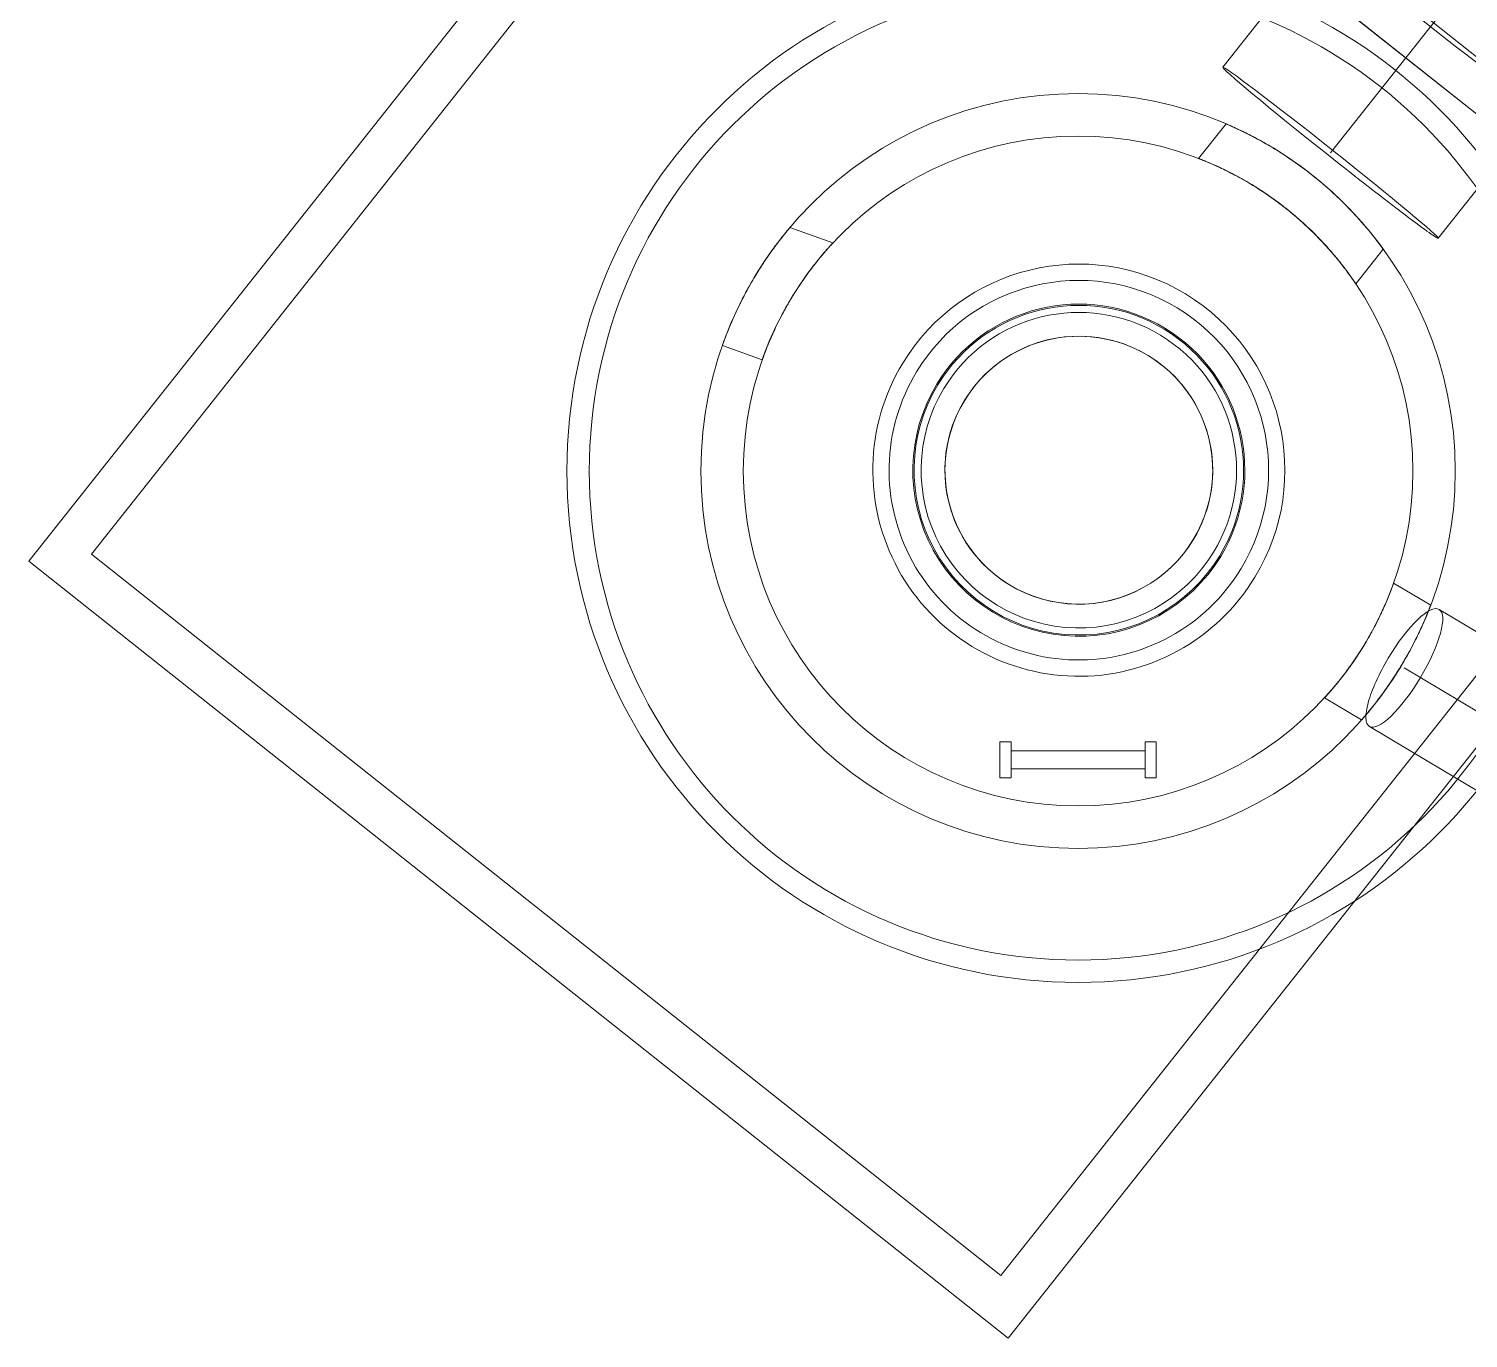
# Model space of a CAD drawing. Header units: metres. Extents: x 1753726 to 1755216, y 5920592 to 5921703.
# Drawn here: x 1754885.923 to 1754889.148, y 5921316.428 to 5921319.36 of the extents above; entities that cross this region are included whole.
import ezdxf

# ---------------------------------------------------------------- set-up
doc = ezdxf.new("R2010")
doc.units = ezdxf.units.M
doc.linetypes.add('CENTER', pattern=[50.8, 31.75, -6.35, 6.35, -6.35])
doc.linetypes.add('HIDDEN2', pattern=[4.7625, 3.175, -1.5875])
for name, color, linetype, lineweight in [('A-FLOR-____-OTLN', 9, 'Continuous', 9), ('A-GENM-____-OTLN', 4, 'Continuous', 9), ('A-WALL-____-OTLN', 2, 'Continuous', 9), ('P-PIPE-____-CNTR', 1, 'CENTER', 9), ('P-PIPE-____-OTLN', 6, 'HIDDEN2', 18), ('S-FNDN-____-OTLN', 7, 'Continuous', 9)]:
    doc.layers.add(name, color=color, linetype=linetype, lineweight=lineweight)

# ---------------------------------------------------------------- blocks, each defined once
blk = doc.blocks.new('308492-ARUP-TUTB-MOD-0001_rvt-1-X-ARUP-GL-HERNE_BAY_ALIGNMENT')
at = {"layer": 'P-PIPE-____-CNTR'}
for p, q in [((1754890.4032, 5921321.055), (1754888.8392, 5921319.0825)), ((1754890.4032, 5921321.055), (1754888.8392, 5921319.0825)), ((1754889.7147, 5921317.5055), (1754889.0047, 5921317.9289)), ((1754889.7147, 5921317.5055), (1754889.0047, 5921317.9289))]:
    blk.add_line(p, q, dxfattribs=at)
at = {"layer": 'P-PIPE-____-OTLN'}
for p, q in [((1754890.1619, 5921321.2464), (1754888.5979, 5921319.2739)), ((1754889.0805, 5921318.8911), (1754890.6445, 5921320.8636)), ((1754889.7928, 5921317.6365), (1754889.0828, 5921318.0599)), ((1754888.9266, 5921317.7979), (1754889.6366, 5921317.3746))]:
    blk.add_line(p, q, dxfattribs=at)
for centre, major_axis, ratio, start_param, end_param in [((1754888.8392, 5921319.0825), (-0.2413, 0.1914), 0.023828, 0, 1.570796), ((1754888.8392, 5921319.0825), (-0.2413, 0.1914), 0.023828, 4.712389, 6.283185), ((1754888.8392, 5921319.0825), (-0.2413, 0.1914), 0.023828, 3.141593, 4.712389), ((1754888.8392, 5921319.0825), (-0.2413, 0.1914), 0.023828, 1.570796, 3.141593), ((1754889.0047, 5921317.9289), (0.0781, 0.131), 0.275634, 0, 1.570796), ((1754889.0047, 5921317.9289), (0.0781, 0.131), 0.275634, 4.712389, 6.283185), ((1754889.0047, 5921317.9289), (0.0781, 0.131), 0.275634, 1.570796, 3.141593), ((1754889.0047, 5921317.9289), (0.0781, 0.131), 0.275634, 3.141593, 4.712389)]:
    blk.add_ellipse(centre, major_axis=major_axis, ratio=ratio, start_param=start_param, end_param=end_param, dxfattribs=at)
blk = doc.blocks.new('308492-ARUP-STTW-MOD-0400_rvt-1-X-ARUP-GL-HERNE_BAY_ALIGNMENT')
at = {"layer": 'S-FNDN-____-OTLN'}
blk.add_arc((1754891.7967, 5921322.8124), 4.4, 182.0027, 2.0027, dxfattribs=at)
blk.add_arc((1754891.7967, 5921322.8124), 4.4, 182.0027, 2.0027, dxfattribs=at)
blk = doc.blocks.new('Generic Model - Access Cover - WSL - Floor Base - Inspector Riser 2-4531329-X-ARUP-GL-HERNE_BAY_ALIGNMENT')
at = {"layer": 'A-GENM-____-OTLN'}
for radius, start, end in [(0.4615, 0, 180), (0.4615, 0, 180), (0.425, 0, 180), (0.425, 0, 180), (0.3719, 0, 180), (0.3691, 0, 180), (0.3533, 0, 180), (0.3533, 0, 180), (0.3533, 0, 180), (0.3, 0, 180), (0.3, 0, 180), (0.4615, 180, 0), (0.4615, 180, 0), (0.425, 180, 0), (0.425, 180, 0), (0.3719, 180, 0), (0.3691, 180, 0), (0.3533, 180, 0), (0.3533, 180, 0), (0.3533, 180, 0), (0.3, 180, 0), (0.3, 180, 0)]:
    blk.add_arc((0, 0), radius, start, end, dxfattribs=at)
blk = doc.blocks.new('Arup_Vertical Circulation_Cat Ladder_with Cage_AU - Generic-4570079-X-ARUP-GL-HERNE_BAY_ALIGNMENT')
at = {"layer": 'A-GENM-____-OTLN'}
for p, q in [((-0.175, -0.19), (-0.175, -0.11)), ((-0.175, -0.11), (-0.15, -0.11)), ((-0.15, -0.11), (-0.175, -0.11)), ((-0.175, -0.11), (-0.175, -0.19)), ((-0.15, -0.11), (-0.15, -0.19)), ((-0.15, -0.19), (-0.15, -0.11)), ((0.15, -0.11), (0.175, -0.11)), ((0.15, -0.19), (0.15, -0.11)), ((0.15, -0.11), (0.15, -0.19)), ((0.175, -0.11), (0.15, -0.11)), ((0.175, -0.11), (0.175, -0.19)), ((0.175, -0.19), (0.175, -0.11)), ((0.15, -0.13), (-0.15, -0.13)), ((-0.15, -0.13), (-0.15, -0.15)), ((0.15, -0.13), (-0.15, -0.13)), ((-0.15, -0.13), (-0.15, -0.15)), ((0.15, -0.13), (-0.15, -0.13)), ((-0.15, -0.13), (-0.15, -0.15)), ((0.15, -0.13), (-0.15, -0.13)), ((-0.15, -0.13), (-0.15, -0.15)), ((0.15, -0.13), (-0.15, -0.13)), ((-0.15, -0.13), (-0.15, -0.15)), ((-0.15, -0.15), (-0.15, -0.17)), ((-0.15, -0.15), (-0.15, -0.17)), ((-0.15, -0.15), (-0.15, -0.17)), ((-0.15, -0.15), (-0.15, -0.17)), ((-0.15, -0.15), (-0.15, -0.17)), ((0.15, -0.15), (0.15, -0.13)), ((0.15, -0.15), (0.15, -0.13)), ((0.15, -0.15), (0.15, -0.13)), ((0.15, -0.15), (0.15, -0.13)), ((0.15, -0.15), (0.15, -0.13)), ((0.15, -0.17), (0.15, -0.15)), ((0.15, -0.17), (0.15, -0.15)), ((0.15, -0.17), (0.15, -0.15)), ((0.15, -0.17), (0.15, -0.15)), ((0.15, -0.17), (0.15, -0.15)), ((-0.15, -0.19), (-0.175, -0.19)), ((-0.175, -0.19), (-0.15, -0.19)), ((-0.15, -0.17), (0.15, -0.17)), ((-0.15, -0.17), (0.15, -0.17)), ((-0.15, -0.17), (0.15, -0.17)), ((-0.15, -0.17), (0.15, -0.17)), ((-0.15, -0.17), (0.15, -0.17)), ((0.175, -0.19), (0.15, -0.19)), ((0.15, -0.19), (0.175, -0.19))]:
    blk.add_line(p, q, dxfattribs=at)
blk = doc.blocks.new('308492-ARUP-STPW-MOD-1800_rvt-1-X-ARUP-GL-HERNE_BAY_ALIGNMENT')
at = {"layer": 'A-FLOR-____-OTLN'}
for radius, start, end in [(1.145, 0, 180), (1.145, 0, 180), (0.845, 0, 180), (0.845, 0, 180), (1.145, 180, 0), (1.145, 180, 0), (0.845, 180, 0), (0.845, 180, 0)]:
    blk.add_arc((1754888.2739, 5921318.3698), radius, start, end, dxfattribs=at)
for major_axis, start_param, end_param in [((0.3, 0), 1.025548, 4.16714), ((0.134, 0.2684), 6.200814, 9.342407), ((0.0247, 0.299), 2.678715, 5.820308), ((-0.2531, 0.161), 1.592173, 4.733766)]:
    blk.add_ellipse((1754888.2755, 5921318.3716), major_axis=major_axis, ratio=1, start_param=start_param, end_param=end_param, dxfattribs=at)
at = {"layer": 'A-WALL-____-OTLN'}
for p, q in [((1754888.6053, 5921319.1471), (1754888.5438, 5921319.0696)), ((1754887.7248, 5921318.8806), (1754887.6284, 5921318.915)), ((1754888.8957, 5921318.7892), (1754888.9573, 5921318.8668)), ((1754887.477, 5921318.6506), (1754887.5664, 5921318.6186)), ((1754889.0638, 5921318.0695), (1754888.9808, 5921318.119)), ((1754888.826, 5921317.8621), (1754888.9091, 5921317.8125))]:
    blk.add_line(p, q, dxfattribs=at)
for radius, start, end in [(1.095, 0, 180), (1.095, 0, 180), (0.845, 0, 180), (0.845, 0, 180), (0.845, 0, 180), (0.845, 0, 180), (0.75, 0, 180), (0.75, 0, 180), (1.095, 180, 0), (1.095, 180, 0), (0.845, 180, 0), (0.845, 180, 0), (0.845, 180, 0), (0.845, 180, 0), (0.75, 180, 0), (0.75, 180, 0)]:
    blk.add_arc((1754888.2739, 5921318.3698), radius, start, end, dxfattribs=at)
for points, knots in [([(1754888.9573, 5921318.8668), (1754888.9573, 5921318.8668), (1754888.9568, 5921318.8676), (1754888.9542, 5921318.8711), (1754888.9497, 5921318.8772), (1754888.9412, 5921318.8883), (1754888.9261, 5921318.9075), (1754888.901, 5921318.9368), (1754888.8695, 5921318.9699), (1754888.8326, 5921319.0045), (1754888.7919, 5921319.0381), (1754888.7444, 5921319.0726), (1754888.6931, 5921319.1043), (1754888.6536, 5921319.1249), (1754888.6296, 5921319.1364), (1754888.616, 5921319.1425), (1754888.6075, 5921319.1462), (1754888.6054, 5921319.1471), (1754888.6053, 5921319.1471)], [0.0030786, 0.0030786, 0.0030786, 0.0030786, 0.037037, 0.0740741, 0.1111111, 0.1481481, 0.2222222, 0.2962963, 0.3703704, 0.4444444, 0.5185185, 0.5925926, 0.6944444, 0.7962963, 0.8472222, 0.8981481, 0.9490741, 1, 1, 1, 1]), ([(1754888.6053, 5921319.1471), (1754888.6053, 5921319.1471), (1754888.6061, 5921319.1468), (1754888.6102, 5921319.145), (1754888.6171, 5921319.142), (1754888.6299, 5921319.1362), (1754888.6518, 5921319.1258), (1754888.6859, 5921319.108), (1754888.7252, 5921319.0848), (1754888.7672, 5921319.0565), (1754888.8093, 5921319.0243), (1754888.8536, 5921318.9856), (1754888.896, 5921318.9428), (1754888.9249, 5921318.9089), (1754888.9414, 5921318.8881), (1754888.9504, 5921318.8763), (1754888.9559, 5921318.8687), (1754888.9572, 5921318.8669), (1754888.9573, 5921318.8668)], [0.0030716, 0.0030716, 0.0030716, 0.0030716, 0.037037, 0.0740741, 0.1111111, 0.1481481, 0.2222222, 0.2962963, 0.3703704, 0.4444444, 0.5185185, 0.5925926, 0.6944444, 0.7962963, 0.8472222, 0.8981481, 0.9490741, 1, 1, 1, 1]), ([(1754888.5438, 5921319.0696), (1754888.5439, 5921319.0695), (1754888.545, 5921319.0691), (1754888.5498, 5921319.0672), (1754888.5573, 5921319.0642), (1754888.571, 5921319.0585), (1754888.5941, 5921319.0483), (1754888.6293, 5921319.0307), (1754888.6694, 5921319.0077), (1754888.7118, 5921318.9795), (1754888.7536, 5921318.9471), (1754888.7974, 5921318.9081), (1754888.8385, 5921318.8647), (1754888.8661, 5921318.8304), (1754888.8816, 5921318.8095), (1754888.8899, 5921318.7977), (1754888.8947, 5921318.7907), (1754888.8957, 5921318.7892), (1754888.8957, 5921318.7892)], [0, 0, 0, 0, 0.037037, 0.0740741, 0.1111111, 0.1481481, 0.2222222, 0.2962963, 0.3703704, 0.4444444, 0.5185185, 0.5925926, 0.6944444, 0.7962963, 0.8472222, 0.8981481, 0.9490741, 0.9969251, 0.9969251, 0.9969251, 0.9969251]), ([(1754888.8957, 5921318.7892), (1754888.8957, 5921318.7892), (1754888.895, 5921318.7903), (1754888.8921, 5921318.7945), (1754888.8875, 5921318.8012), (1754888.8789, 5921318.8132), (1754888.8638, 5921318.8334), (1754888.8389, 5921318.8637), (1754888.8075, 5921318.8976), (1754888.7705, 5921318.9327), (1754888.7294, 5921318.9664), (1754888.6815, 5921319.0004), (1754888.63, 5921319.0308), (1754888.5905, 5921319.0499), (1754888.5667, 5921319.0603), (1754888.5535, 5921319.0658), (1754888.5455, 5921319.0689), (1754888.5438, 5921319.0696), (1754888.5438, 5921319.0696)], [0, 0, 0, 0, 0.037037, 0.0740741, 0.1111111, 0.1481481, 0.2222222, 0.2962963, 0.3703704, 0.4444444, 0.5185185, 0.5925926, 0.6944444, 0.7962963, 0.8472222, 0.8981481, 0.9490741, 0.9969334, 0.9969334, 0.9969334, 0.9969334]), ([(1754887.4783, 5921318.6544), (1754887.4778, 5921318.6528), (1754887.477, 5921318.6506), (1754887.4769, 5921318.6503), (1754887.4778, 5921318.6529), (1754887.4804, 5921318.6602), (1754887.4864, 5921318.6763), (1754887.498, 5921318.7049), (1754887.514, 5921318.74), (1754887.5338, 5921318.7783), (1754887.5559, 5921318.816), (1754887.5766, 5921318.8474), (1754887.5941, 5921318.8718), (1754887.608, 5921318.89), (1754887.6172, 5921318.9015), (1754887.6227, 5921318.9082), (1754887.6247, 5921318.9107), (1754887.6256, 5921318.9117)], [0, 0, 0, 0, 0.045455, 0.090909, 0.136364, 0.181818, 0.272727, 0.363636, 0.454545, 0.545455, 0.636364, 0.727273, 0.795455, 0.863636, 0.931818, 0.965909, 1, 1, 1, 1]), ([(1754887.6256, 5921318.9117), (1754887.6267, 5921318.9131), (1754887.6283, 5921318.9149), (1754887.6286, 5921318.9153), (1754887.6267, 5921318.9131), (1754887.6215, 5921318.9068), (1754887.6102, 5921318.8929), (1754887.591, 5921318.8679), (1754887.5689, 5921318.8362), (1754887.5463, 5921318.8001), (1754887.5251, 5921318.762), (1754887.5085, 5921318.7282), (1754887.4963, 5921318.7006), (1754887.4877, 5921318.6796), (1754887.4826, 5921318.6662), (1754887.4798, 5921318.6585), (1754887.4787, 5921318.6556), (1754887.4783, 5921318.6544)], [0, 0, 0, 0, 0.045455, 0.090909, 0.136364, 0.181818, 0.272727, 0.363636, 0.454545, 0.545455, 0.636364, 0.727273, 0.795455, 0.863636, 0.931818, 0.965909, 1, 1, 1, 1]), ([(1754887.7218, 5921318.8773), (1754887.7205, 5921318.876), (1754887.7174, 5921318.8726), (1754887.7108, 5921318.8652), (1754887.7026, 5921318.8558), (1754887.69, 5921318.8406), (1754887.6717, 5921318.8173), (1754887.6481, 5921318.7838), (1754887.6249, 5921318.7465), (1754887.6043, 5921318.7085), (1754887.5878, 5921318.6733), (1754887.5769, 5921318.6469), (1754887.5704, 5921318.6298), (1754887.567, 5921318.6203), (1754887.5662, 5921318.618), (1754887.5667, 5921318.6194), (1754887.5673, 5921318.6212), (1754887.5678, 5921318.6224)], [0, 0, 0, 0, 0.045455, 0.090909, 0.136364, 0.181818, 0.272727, 0.363636, 0.454545, 0.545455, 0.636364, 0.727273, 0.795455, 0.863636, 0.931818, 0.965909, 1, 1, 1, 1]), ([(1754887.5678, 5921318.6224), (1754887.5683, 5921318.624), (1754887.5698, 5921318.6281), (1754887.5731, 5921318.6369), (1754887.5775, 5921318.6482), (1754887.5848, 5921318.6661), (1754887.5969, 5921318.6932), (1754887.6156, 5921318.73), (1754887.6377, 5921318.7677), (1754887.6614, 5921318.8033), (1754887.6847, 5921318.8343), (1754887.7034, 5921318.8568), (1754887.7162, 5921318.8713), (1754887.7234, 5921318.8792), (1754887.7252, 5921318.8811), (1754887.7241, 5921318.8798), (1754887.7227, 5921318.8783), (1754887.7218, 5921318.8773)], [0, 0, 0, 0, 0.045455, 0.090909, 0.136364, 0.181818, 0.272727, 0.363636, 0.454545, 0.545455, 0.636364, 0.727273, 0.795455, 0.863636, 0.931818, 0.965909, 1, 1, 1, 1]), ([(1754888.826, 5921317.8621), (1754888.8259, 5921317.862), (1754888.8263, 5921317.8625), (1754888.829, 5921317.8654), (1754888.8337, 5921317.8705), (1754888.8423, 5921317.8804), (1754888.8573, 5921317.898), (1754888.8795, 5921317.9267), (1754888.9032, 5921317.961), (1754888.926, 5921317.9983), (1754888.9458, 5921318.0357), (1754888.9602, 5921318.0667), (1754888.9699, 5921318.0901), (1754888.9761, 5921318.1061), (1754888.9792, 5921318.1145), (1754888.9805, 5921318.1181), (1754888.9807, 5921318.1189), (1754888.9808, 5921318.119)], [0, 0, 0, 0, 0.045455, 0.090909, 0.136364, 0.181818, 0.272727, 0.363636, 0.454545, 0.545455, 0.636364, 0.727273, 0.795455, 0.863636, 0.931818, 0.965909, 1, 1, 1, 1]), ([(1754888.9808, 5921318.119), (1754888.9808, 5921318.1192), (1754888.9806, 5921318.1185), (1754888.9792, 5921318.1147), (1754888.9768, 5921318.1082), (1754888.9723, 5921318.0961), (1754888.9639, 5921318.0752), (1754888.9492, 5921318.0426), (1754888.9298, 5921318.0051), (1754888.9068, 5921317.9665), (1754888.8826, 5921317.931), (1754888.862, 5921317.9041), (1754888.8463, 5921317.885), (1754888.8353, 5921317.8724), (1754888.8293, 5921317.8657), (1754888.8266, 5921317.8628), (1754888.8261, 5921317.8622), (1754888.826, 5921317.8621)], [0, 0, 0, 0, 0.045455, 0.090909, 0.136364, 0.181818, 0.272727, 0.363636, 0.454545, 0.545455, 0.636364, 0.727273, 0.795455, 0.863636, 0.931818, 0.965909, 1, 1, 1, 1]), ([(1754888.9091, 5921317.8125), (1754888.9093, 5921317.8127), (1754888.9101, 5921317.8137), (1754888.9134, 5921317.8174), (1754888.9185, 5921317.8234), (1754888.9275, 5921317.8341), (1754888.9425, 5921317.8526), (1754888.9645, 5921317.8823), (1754888.9884, 5921317.9179), (1754889.0114, 5921317.9564), (1754889.031, 5921317.9937), (1754889.0449, 5921318.0234), (1754889.0541, 5921318.045), (1754889.0599, 5921318.0593), (1754889.0627, 5921318.0666), (1754889.0637, 5921318.0693), (1754889.0638, 5921318.0696), (1754889.0638, 5921318.0695)], [0, 0, 0, 0, 0.045455, 0.090909, 0.136364, 0.181818, 0.272727, 0.363636, 0.454545, 0.545455, 0.636364, 0.727273, 0.795455, 0.863636, 0.931818, 0.965909, 1, 1, 1, 1]), ([(1754889.0638, 5921318.0695), (1754889.0637, 5921318.0694), (1754889.0633, 5921318.0681), (1754889.0615, 5921318.0635), (1754889.0586, 5921318.0562), (1754889.0533, 5921318.043), (1754889.0437, 5921318.0206), (1754889.0276, 5921317.9869), (1754889.0076, 5921317.9497), (1754888.9848, 5921317.9123), (1754888.9613, 5921317.8778), (1754888.9414, 5921317.8513), (1754888.9264, 5921317.8327), (1754888.9162, 5921317.8206), (1754888.9111, 5921317.8148), (1754888.9093, 5921317.8127), (1754888.9091, 5921317.8124), (1754888.9091, 5921317.8125)], [0, 0, 0, 0, 0.045455, 0.090909, 0.136364, 0.181818, 0.272727, 0.363636, 0.454545, 0.545455, 0.636364, 0.727273, 0.795455, 0.863636, 0.931818, 0.965909, 1, 1, 1, 1])]:
    blk.add_open_spline(points, degree=3, knots=knots, dxfattribs=at)
at = {"layer": 'A-GENM-____-OTLN'}
for name, p, rotation in [('Generic Model - Access Cover - WSL - Floor Base - Inspector Riser 2-4531329-X-ARUP-GL-HERNE_BAY_ALIGNMENT', (1754888.2755, 5921318.3716), 328.7595498844512), ('Arup_Vertical Circulation_Cat Ladder_with Cage_AU - Generic-4570079-X-ARUP-GL-HERNE_BAY_ALIGNMENT', (1754888.2739, 5921317.5731), 180)]:
    blk.add_blockref(name, p, dxfattribs=dict(at, rotation=rotation))
blk = doc.blocks.new('EOP195A - EOP195A-4368794-X-ARUP-GL-HERNE_BAY_ALIGNMENT')
at = {"layer": 'A-GENM-____-OTLN'}
for p, q in [((453.0402, 203.9295), (451.2385, 201.6571)), ((451.2385, 201.6571), (453.0402, 203.9295)), ((455.2342, 202.1898), (453.0402, 203.9295)), ((453.0402, 203.9295), (455.2342, 202.1898)), ((451.3789, 201.6733), (453.0565, 203.789)), ((453.0565, 203.789), (451.3789, 201.6733)), ((453.0565, 203.789), (455.0937, 202.1736)), ((455.0937, 202.1736), (453.0565, 203.789)), ((453.4325, 199.9175), (455.2342, 202.1898)), ((455.2342, 202.1898), (453.4325, 199.9175)), ((455.0937, 202.1736), (453.4162, 200.0579)), ((453.4162, 200.0579), (455.0937, 202.1736)), ((453.4162, 200.0579), (451.3789, 201.6733)), ((451.3789, 201.6733), (453.4162, 200.0579)), ((451.2385, 201.6571), (453.4325, 199.9175)), ((453.4325, 199.9175), (451.2385, 201.6571))]:
    blk.add_line(p, q, dxfattribs=at)
blk = doc.blocks.new('308492-ARUP-STTW-MOD-1300_rvt-1-X-ARUP-GL-HERNE_BAY_ALIGNMENT')
at = {"layer": 'A-GENM-____-OTLN'}
blk.add_blockref('EOP195A - EOP195A-4368794-X-ARUP-GL-HERNE_BAY_ALIGNMENT', (1754434.6848, 5921116.5106), dxfattribs=at)

msp = doc.modelspace()

# ---------------------------------------------------------------- block references
for name in ['308492-ARUP-TUTB-MOD-0001_rvt-1-X-ARUP-GL-HERNE_BAY_ALIGNMENT', '308492-ARUP-STTW-MOD-1300_rvt-1-X-ARUP-GL-HERNE_BAY_ALIGNMENT', '308492-ARUP-STPW-MOD-1800_rvt-1-X-ARUP-GL-HERNE_BAY_ALIGNMENT', '308492-ARUP-STTW-MOD-0400_rvt-1-X-ARUP-GL-HERNE_BAY_ALIGNMENT']:
    msp.add_blockref(name, (0, 0))

doc.saveas('drawing.dxf')
